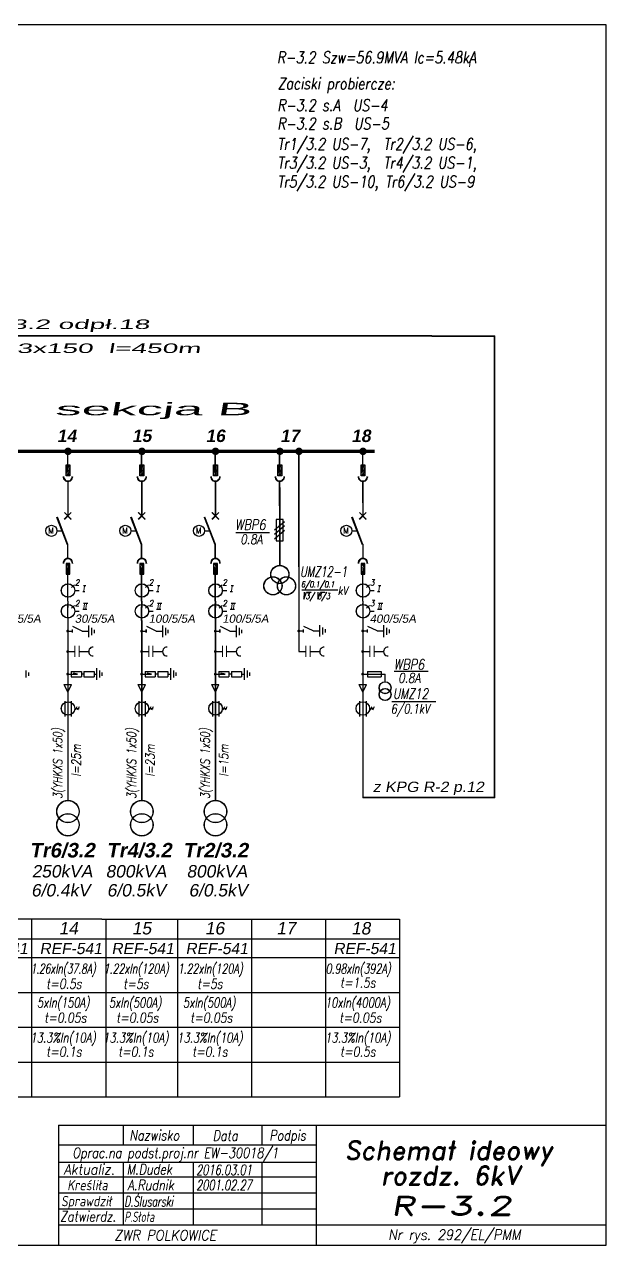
# Model space of a CAD drawing. Extents: x 0 to 420, y -3 to 298.
# Drawn here: x 279.5 to 420.2, y 0 to 295 of the extents above; entities that cross this region are included whole.
import ezdxf

# ---------------------------------------------------------------- set-up
doc = ezdxf.new("R2010")
doc.units = 0
doc.header["$MEASUREMENT"] = 0
doc.layers.get('0').update_dxf_attribs({"linetype": 'CONTINUOUS'})
doc.styles.add('ROMAND', font='romand', dxfattribs={"width": 0.9, "oblique": 10, "height": 3.8})
doc.styles.add('ROMANS', font='romans', dxfattribs={"width": 0.8, "oblique": 10, "height": 3})
doc.styles.add('styl2', font='arial.ttf', dxfattribs={"oblique": 10, "height": 5})
doc.styles.add('styl3', font='arialbd.ttf', dxfattribs={"oblique": 10, "height": 5})

msp = doc.modelspace()

# ---------------------------------------------------------------- linework, layer by layer
at = {"color": 7}
for p, q in [((0, 295), (420, 295)), ((420, 295), (420, 0)), ((377.94, 219.7), (248.5, 219.7)), ((377.99, 219.75), (248.94, 219.75)), ((377.94, 219.7), (391.66, 219.7)), ((377.99, 219.75), (391.71, 219.75)), ((391.66, 219.7), (393.11, 219.7)), ((391.71, 219.75), (393.16, 219.75)), ((393.11, 108.23), (393.11, 219.7)), ((393.16, 108.18), (393.16, 219.75)), ((290, 186.78), (290, 191.87)), ((290.06, 186.78), (290.06, 191.87)), ((307.86, 186.78), (307.86, 191.87)), ((307.92, 186.78), (307.92, 191.87)), ((325.65, 186.78), (325.65, 191.87)), ((325.7, 186.78), (325.7, 191.87)), ((341.19, 186.78), (341.19, 191.87)), ((341.25, 186.78), (341.25, 191.87)), ((345.81, 163.97), (345.81, 191.86)), ((345.86, 191.87), (345.86, 143.5)), ((361.27, 186.78), (361.27, 191.87)), ((361.32, 186.78), (361.32, 191.87)), ((307.87, 189.25), (307.87, 189.47)), ((307.93, 189.25), (307.93, 189.47)), ((290, 184.64), (290, 176.24)), ((290.06, 184.64), (290.06, 176.24)), ((307.86, 184.64), (307.86, 176.24)), ((307.92, 184.64), (307.92, 176.24)), ((325.65, 184.64), (325.65, 176.24)), ((325.7, 184.64), (325.7, 176.24)), ((341.19, 179.46), (341.19, 184.73)), ((341.19, 178.71), (341.19, 184.6)), ((341.19, 183.15), (341.19, 167.7)), ((341.19, 183.07), (341.19, 177.79)), ((341.25, 179.48), (341.25, 184.73)), ((341.25, 178.71), (341.25, 184.6)), ((341.25, 183.15), (341.25, 167.7)), ((341.25, 183.04), (341.25, 177.79)), ((361.27, 179.46), (361.27, 184.73)), ((361.27, 184.72), (361.27, 176.22)), ((361.27, 183.07), (361.27, 177.79)), ((361.32, 179.48), (361.32, 184.73)), ((361.32, 184.71), (361.32, 176.21)), ((361.32, 183.04), (361.32, 177.79)), ((289.17, 175.48), (290.84, 177.12)), ((290.83, 175.43), (289.2, 177.09)), ((289.21, 175.44), (290.87, 177.07)), ((290.86, 175.46), (289.23, 177.12)), ((307.03, 175.48), (308.7, 177.12)), ((308.69, 175.43), (307.05, 177.09)), ((307.07, 175.44), (308.73, 177.07)), ((308.72, 175.46), (307.09, 177.12)), ((324.82, 175.48), (326.48, 177.12)), ((326.47, 175.43), (324.84, 177.09)), ((324.86, 175.44), (326.51, 177.07)), ((326.5, 175.46), (324.87, 177.12)), ((360.44, 175.48), (362.1, 177.12)), ((362.09, 175.43), (360.46, 177.09)), ((360.48, 175.44), (362.13, 177.07)), ((362.12, 175.46), (360.49, 177.12)), ((289.93, 169.25), (287.39, 175.9)), ((289.98, 169.3), (287.44, 175.94)), ((290.06, 169.33), (287.51, 175.98)), ((307.79, 169.25), (305.25, 175.9)), ((307.84, 169.3), (305.3, 175.94)), ((307.92, 169.33), (305.37, 175.98)), ((325.58, 169.25), (323.03, 175.9)), ((325.63, 169.3), (323.08, 175.94)), ((325.7, 169.33), (323.16, 175.98)), ((342.36, 174.87), (339.96, 172.8)), ((361.19, 169.25), (358.65, 175.9)), ((361.25, 169.3), (358.7, 175.94)), ((361.32, 169.33), (358.78, 175.98)), ((287.4, 172.67), (288.61, 172.67)), ((305.26, 172.67), (306.47, 172.67)), ((323.04, 172.67), (324.25, 172.67)), ((330.6, 172.29), (338.74, 172.29)), ((342.36, 173.84), (339.96, 171.77)), ((342.36, 172.76), (339.96, 170.69)), ((358.66, 172.67), (359.87, 172.67)), ((290, 167.7), (290, 169.34)), ((290.06, 167.7), (290.06, 169.33)), ((307.86, 167.7), (307.86, 169.34)), ((307.92, 167.7), (307.92, 169.33)), ((325.65, 167.7), (325.65, 169.34)), ((325.7, 167.7), (325.7, 169.33)), ((361.27, 169.47), (361.27, 167.7)), ((361.32, 169.33), (361.32, 167.7)), ((290, 165.92), (290, 167.7)), ((290.06, 165.92), (290.06, 167.7)), ((307.86, 165.92), (307.86, 167.7)), ((307.92, 165.92), (307.92, 167.7)), ((325.65, 165.92), (325.65, 167.7)), ((325.7, 165.92), (325.7, 167.7)), ((341.19, 167.7), (341.19, 165.95)), ((341.19, 165.91), (341.19, 164.34)), ((341.25, 167.7), (341.25, 165.95)), ((341.25, 165.91), (341.25, 164.34)), ((361.27, 167.7), (361.27, 165.92)), ((361.32, 167.7), (361.32, 165.92)), ((290, 155.7), (290, 163.79)), ((290.06, 155.7), (290.06, 163.79)), ((307.86, 155.7), (307.86, 163.79)), ((307.92, 155.7), (307.92, 163.79)), ((325.65, 155.7), (325.65, 163.79)), ((325.7, 155.7), (325.7, 163.79)), ((345.81, 163.97), (345.81, 143.5)), ((345.87, 163.97), (345.87, 143.5)), ((361.27, 161.05), (361.27, 162.51)), ((361.32, 161.05), (361.32, 162.41)), ((290.92, 158.98), (291.67, 159.63)), ((293.84, 159.47), (294.41, 159.47)), ((308.78, 158.98), (309.53, 159.63)), ((311.7, 159.47), (312.27, 159.47)), ((326.57, 158.98), (327.31, 159.63)), ((329.49, 159.47), (330.05, 159.47)), ((361.27, 155.7), (361.27, 161.05)), ((361.32, 155.7), (361.32, 161.05)), ((362.18, 158.98), (362.93, 159.63)), ((365.11, 159.47), (365.67, 159.47)), ((291.68, 158.25), (292.77, 158.25)), ((293.61, 157.97), (294.17, 157.97)), ((309.54, 158.25), (310.63, 158.25)), ((311.47, 157.97), (312.03, 157.97)), ((327.32, 158.25), (328.41, 158.25)), ((329.25, 157.97), (329.82, 157.97)), ((346.52, 158.41), (355.29, 158.41)), ((347.05, 156.17), (347.72, 157.87)), ((347.1, 157.81), (347.05, 156.17)), ((347.72, 157.87), (348.79, 157.87)), ((348.79, 157.87), (348.77, 157.73)), ((350.42, 156.17), (351.08, 157.87)), ((350.46, 157.81), (350.42, 156.17)), ((351.08, 157.87), (352.15, 157.87)), ((352.15, 157.87), (352.14, 157.73)), ((362.94, 158.25), (364.03, 158.25)), ((364.87, 157.97), (365.43, 157.97)), ((290, 155.7), (290, 154.17)), ((290, 151.8), (290, 155.14)), ((290.06, 155.7), (290.06, 154.17)), ((290.06, 151.8), (290.06, 155.14)), ((290.92, 153.97), (291.67, 154.62)), ((293.61, 153.71), (294.17, 153.71)), ((293.84, 155.21), (294.41, 155.21)), ((294.09, 153.71), (294.65, 153.71)), ((294.33, 155.21), (294.89, 155.21)), ((307.86, 155.7), (307.86, 154.17)), ((307.86, 150.99), (307.86, 154.34)), ((307.92, 155.7), (307.92, 154.17)), ((307.92, 150.99), (307.92, 154.34)), ((308.78, 153.97), (309.53, 154.62)), ((311.47, 153.71), (312.03, 153.71)), ((311.7, 155.21), (312.27, 155.21)), ((311.95, 153.71), (312.51, 153.71)), ((312.19, 155.21), (312.75, 155.21)), ((325.65, 155.7), (325.65, 154.17)), ((325.65, 151.8), (325.65, 155.14)), ((325.7, 155.7), (325.7, 154.17)), ((325.7, 151.8), (325.7, 155.14)), ((326.57, 153.97), (327.31, 154.62)), ((329.25, 153.71), (329.82, 153.71)), ((329.49, 155.21), (330.05, 155.21)), ((329.74, 153.71), (330.3, 153.71)), ((329.97, 155.21), (330.54, 155.21)), ((361.27, 155.7), (361.27, 154.17)), ((361.27, 154.97), (361.27, 155.14)), ((361.27, 154.17), (361.27, 145.77)), ((361.32, 155.7), (361.32, 154.17)), ((361.32, 154.97), (361.32, 155.14)), ((361.32, 154.17), (361.32, 145.77)), ((362.18, 153.97), (362.93, 154.62)), ((364.87, 153.71), (365.43, 153.71)), ((365.11, 155.21), (365.67, 155.21)), ((365.35, 153.71), (365.92, 153.71)), ((365.59, 155.21), (366.15, 155.21)), ((290, 151.8), (290, 150.99)), ((290, 150.99), (290, 125.48)), ((290.06, 151.8), (290.06, 150.99)), ((290.06, 150.99), (290.06, 125.48)), ((291.68, 153.24), (292.77, 153.24)), ((307.86, 150.99), (307.86, 125.48)), ((307.92, 150.99), (307.92, 125.48)), ((309.54, 153.24), (310.63, 153.24)), ((325.65, 151.8), (325.65, 150.99)), ((325.65, 150.99), (325.65, 125.48)), ((325.7, 151.8), (325.7, 150.99)), ((325.7, 150.99), (325.7, 125.48)), ((327.32, 153.24), (328.41, 153.24)), ((361.27, 150.99), (361.27, 125.48)), ((361.32, 150.99), (361.32, 125.48)), ((362.94, 153.24), (364.03, 153.24)), ((290, 148.44), (291.09, 148.44)), ((291.04, 148.8), (291.04, 148.07)), ((291.09, 148.8), (291.09, 148.07)), ((293.5, 148.44), (291.23, 149.52)), ((293.51, 148.46), (291.24, 149.54)), ((293.5, 148.44), (295.04, 148.44)), ((295.04, 149.76), (295.04, 146.96)), ((295.76, 149.22), (295.76, 147.5)), ((296.35, 148.77), (296.35, 147.95)), ((307.86, 148.44), (308.95, 148.44)), ((308.9, 148.8), (308.9, 148.07)), ((308.95, 148.8), (308.95, 148.07)), ((311.35, 148.44), (309.08, 149.52)), ((311.37, 148.46), (309.1, 149.54)), ((311.35, 148.44), (312.9, 148.44)), ((312.9, 149.76), (312.9, 146.96)), ((313.62, 149.22), (313.62, 147.5)), ((314.21, 148.77), (314.21, 147.95)), ((325.65, 148.44), (326.73, 148.44)), ((326.69, 148.8), (326.69, 148.07)), ((326.73, 148.8), (326.73, 148.07)), ((329.14, 148.44), (326.87, 149.52)), ((329.16, 148.46), (326.89, 149.54)), ((329.14, 148.44), (330.69, 148.44)), ((330.69, 149.76), (330.69, 146.96)), ((331.41, 149.22), (331.41, 147.5)), ((332, 148.77), (332, 147.95)), ((345.81, 148.48), (346.9, 148.48)), ((346.85, 148.84), (346.85, 148.11)), ((346.9, 148.84), (346.9, 148.11)), ((349.3, 148.48), (347.04, 149.56)), ((349.32, 148.5), (347.05, 149.58)), ((349.3, 148.48), (350.85, 148.48)), ((350.85, 149.89), (350.85, 147.1)), ((351.57, 149.35), (351.57, 147.63)), ((352.16, 148.9), (352.16, 148.08)), ((361.27, 148.48), (362.35, 148.48)), ((362.3, 148.83), (362.3, 148.11)), ((362.35, 148.83), (362.35, 148.11)), ((364.76, 148.48), (362.49, 149.55)), ((364.77, 148.5), (362.5, 149.58)), ((364.76, 148.48), (366.31, 148.48)), ((366.31, 149.89), (366.31, 147.09)), ((366.31, 149.8), (366.31, 147)), ((367.02, 149.26), (367.02, 147.54)), ((367.62, 148.8), (367.62, 147.98)), ((290, 143.5), (291.75, 143.5)), ((292.73, 143.5), (295.06, 143.5)), ((307.86, 143.5), (309.61, 143.5)), ((310.59, 143.5), (312.92, 143.5)), ((325.65, 143.5), (327.4, 143.5)), ((328.38, 143.5), (330.7, 143.5)), ((345.81, 143.5), (347.56, 143.5)), ((348.54, 143.5), (350.87, 143.5)), ((361.27, 143.5), (363.02, 143.5)), ((364, 143.5), (366.32, 143.5)), ((279.9, 138.92), (279.9, 137.2)), ((290.85, 138.66), (293.3, 138.66)), ((293.3, 138.66), (293.3, 137.42)), ((293.91, 138.66), (296.36, 138.66)), ((296.36, 138.66), (296.36, 137.42)), ((296.96, 139.46), (296.96, 136.66)), ((297.68, 138.92), (297.68, 137.2)), ((308.71, 138.66), (311.16, 138.66)), ((311.16, 138.66), (311.16, 137.42)), ((311.77, 138.66), (314.22, 138.66)), ((314.22, 138.66), (314.22, 137.42)), ((314.82, 139.46), (314.82, 136.66)), ((315.54, 138.92), (315.54, 137.2)), ((326.5, 138.66), (328.95, 138.66)), ((328.95, 138.66), (328.95, 137.42)), ((329.56, 138.66), (332.01, 138.66)), ((332.01, 138.66), (332.01, 137.42)), ((332.6, 139.46), (332.6, 136.66)), ((333.32, 138.92), (333.32, 137.2)), ((362.45, 138.66), (365.74, 138.66)), ((365.74, 138.66), (365.74, 137.42)), ((368.87, 138.73), (377.09, 138.73)), ((280.49, 138.46), (280.49, 137.64)), ((290.06, 138.05), (292.38, 138.05)), ((292.39, 138.05), (291.36, 138.3)), ((291.36, 138.3), (291.36, 138.05)), ((293.91, 138.05), (293.3, 138.05)), ((296.36, 138.05), (296.96, 138.05)), ((298.27, 138.46), (298.27, 137.64)), ((307.92, 138.05), (310.23, 138.05)), ((310.25, 138.05), (309.22, 138.3)), ((309.22, 138.3), (309.22, 138.05)), ((311.77, 138.05), (311.16, 138.05)), ((314.22, 138.05), (314.82, 138.05)), ((316.13, 138.46), (316.13, 137.64)), ((325.7, 138.05), (328.02, 138.05)), ((328.03, 138.05), (327.01, 138.3)), ((327.01, 138.3), (327.01, 138.05)), ((329.56, 138.05), (328.95, 138.05)), ((332.01, 138.05), (332.6, 138.05)), ((333.91, 138.46), (333.91, 137.64)), ((361.32, 138.05), (366.67, 138.05)), ((366.67, 136.21), (366.67, 138.05)), ((290.03, 133.67), (289.17, 135.53)), ((290.03, 133.67), (290.89, 135.53)), ((307.89, 133.67), (307.03, 135.53)), ((307.89, 133.67), (308.75, 135.53)), ((325.68, 133.67), (324.82, 135.53)), ((325.68, 133.67), (326.54, 135.53)), ((361.3, 133.67), (360.44, 135.53)), ((361.3, 133.67), (362.16, 135.53)), ((289.31, 131.55), (289.31, 127.81)), ((290.84, 131.55), (290.84, 127.81)), ((292.21, 130.16), (291.8, 129.34)), ((292.79, 130.16), (292.38, 129.34)), ((307.17, 131.55), (307.17, 127.81)), ((308.7, 131.55), (308.7, 127.81)), ((310.07, 130.16), (309.66, 129.34)), ((310.65, 130.16), (310.24, 129.34)), ((324.95, 131.55), (324.95, 127.81)), ((326.48, 131.55), (326.48, 127.81)), ((327.85, 130.16), (327.44, 129.34)), ((328.43, 130.16), (328.02, 129.34)), ((360.52, 131.55), (360.52, 127.81)), ((362.06, 131.55), (362.06, 127.81)), ((363.43, 130.16), (363.02, 129.34)), ((364, 130.16), (363.59, 129.34)), ((368.26, 131.43), (378.96, 131.43)), ((291.68, 129.75), (292.77, 129.75)), ((309.54, 129.75), (310.63, 129.75)), ((327.32, 129.75), (328.41, 129.75)), ((362.9, 129.75), (363.98, 129.75)), ((290, 125.48), (290, 107.5)), ((290.06, 125.48), (290.06, 107.5)), ((307.86, 125.48), (307.86, 107.5)), ((307.92, 125.48), (307.92, 107.5)), ((325.65, 125.48), (325.65, 107.5)), ((325.7, 125.48), (325.7, 107.5)), ((361.27, 125.48), (361.27, 108.18)), ((361.32, 125.48), (361.32, 108.23)), ((361.68, 108.18), (361.27, 108.18)), ((375.41, 108.24), (361.32, 108.24)), ((375.41, 108.18), (361.38, 108.18)), ((393.16, 108.18), (375.41, 108.18)), ((393.11, 108.24), (375.47, 108.24)), ((298.21, 78.82), (28.85, 78.82)), ((281.24, 78.82), (281.24, 60.59)), ((298.21, 78.82), (370.17, 78.82)), ((299.17, 78.82), (299.17, 60.88)), ((316.54, 78.82), (316.54, 60.48)), ((334.43, 78.82), (334.43, 60.59)), ((352.28, 78.82), (352.28, 60.59)), ((370.17, 78.82), (370.17, 35.9)), ((28.85, 74.1), (370.17, 74.1)), ((28.85, 69.56), (370.17, 69.56)), ((28.85, 61.14), (370.17, 61.14)), ((281.24, 60.59), (281.24, 35.9)), ((299.17, 60.88), (299.17, 35.9)), ((316.54, 60.48), (316.54, 35.9)), ((334.43, 60.59), (334.43, 35.9)), ((352.28, 60.59), (352.28, 35.9)), ((28.85, 52.74), (370.17, 52.74)), ((28.85, 44.3), (370.17, 44.3)), ((46.54, 44.3), (370.17, 44.3)), ((28.85, 35.9), (370.17, 35.9)), ((287.81, 29.08), (420.18, 29.08)), ((287.81, 29.08), (287.81, 0)), ((303.4, 29.07), (303.4, 24.37)), ((320.31, 29.07), (320.31, 24.37)), ((336.93, 29.07), (336.93, 24.37)), ((350.12, 0), (350.12, 29.08)), ((287.81, 24.37), (350.18, 24.37)), ((420, 25), (420, 0)), ((287.81, 20.18), (350.18, 20.18)), ((303.4, 20.18), (303.4, 5)), ((320.31, 20.18), (320.31, 4.92)), ((336.93, 20.18), (336.93, 5)), ((287.81, 16.63), (350.18, 16.63)), ((287.81, 12.76), (350.18, 12.76)), ((287.81, 8.89), (350.18, 8.89)), ((287.81, 5), (420.18, 5)), ((420, 0), (0, 0))]:
    msp.add_line(p, q, dxfattribs=at)
for points, const_width in [([(215.41, 191.87), (330.16, 191.87)], 0.81), ([(330.16, 191.87), (364.17, 191.87)], 0.81), ([(291.75, 144.94), (291.75, 142.19)], 0.242), ([(292.73, 144.94), (292.73, 142.19)], 0.242), ([(309.61, 144.94), (309.61, 142.19)], 0.242), ([(310.59, 144.94), (310.59, 142.19)], 0.242), ([(327.4, 144.94), (327.4, 142.19)], 0.242), ([(328.38, 144.94), (328.38, 142.19)], 0.242), ([(347.56, 144.94), (347.56, 142.18)], 0.242), ([(348.54, 144.94), (348.54, 142.18)], 0.242), ([(363.02, 144.94), (363.02, 142.19)], 0.242), ([(364, 144.94), (364, 142.19)], 0.242)]:
    msp.add_lwpolyline(points, dxfattribs=dict(at, const_width=const_width))
for points, const_width in [([(289.61, 191.87, 1), (290.51, 191.87, 1)], 0.895), ([(307.46, 191.87, 1), (308.37, 191.87, 1)], 0.895), ([(325.25, 191.87, 1), (326.16, 191.87, 1)], 0.895), ([(340.8, 191.87, 1), (341.7, 191.87, 1)], 0.895), ([(346.31, 191.87, -1), (345.41, 191.87, -1)], 0.895), ([(360.87, 191.87, 1), (361.77, 191.87, 1)], 0.895), ([(289.83, 148.44, 1), (290.18, 148.44, 1)], 0.342), ([(307.69, 148.44, 1), (308.04, 148.44, 1)], 0.342), ([(325.48, 148.44, 1), (325.82, 148.44, 1)], 0.342), ([(345.64, 148.48, 1), (345.99, 148.48, 1)], 0.342), ([(361.09, 148.48, 1), (361.44, 148.48, 1)], 0.342), ([(289.83, 143.5, 1), (290.18, 143.5, 1)], 0.342), ([(307.69, 143.5, 1), (308.04, 143.5, 1)], 0.342), ([(325.48, 143.5, 1), (325.82, 143.5, 1)], 0.342), ([(361.09, 143.5, 1), (361.44, 143.5, 1)], 0.342), ([(289.83, 138.05, 1), (290.18, 138.05, 1)], 0.342), ([(307.69, 138.05, 1), (308.04, 138.05, 1)], 0.342), ([(325.48, 138.05, 1), (325.82, 138.05, 1)], 0.342), ([(361.09, 138.05, 1), (361.44, 138.05, 1)], 0.342)]:
    msp.add_lwpolyline(points, format="xyb", close=True, dxfattribs=dict(at, const_width=const_width))
for points in [[(289.59, 185.96), (289.59, 188.59), (290.51, 188.59), (290.51, 185.96)], [(289.59, 185.96), (289.59, 188.59), (290.51, 188.59), (290.51, 185.96)], [(307.45, 185.96), (307.45, 188.59), (308.37, 188.59), (308.37, 185.96)], [(307.45, 185.96), (307.45, 188.59), (308.37, 188.59), (308.37, 185.96)], [(325.23, 185.96), (325.23, 188.59), (326.15, 188.59), (326.15, 185.96)], [(325.23, 185.96), (325.23, 188.59), (326.15, 188.59), (326.15, 185.96)], [(340.78, 185.96), (340.78, 188.59), (341.7, 188.59), (341.7, 185.96)], [(360.85, 185.96), (360.85, 188.59), (361.77, 188.59), (361.77, 185.96)], [(340.32, 175.37), (340.32, 170.25), (342.06, 170.25), (342.06, 175.37)], [(289.6, 164.81), (289.6, 162.19), (290.51, 162.19), (290.51, 164.81)], [(307.45, 164.81), (307.45, 162.19), (308.37, 162.19), (308.37, 164.81)], [(325.24, 164.81), (325.24, 162.19), (326.16, 162.19), (326.16, 164.81)], [(360.86, 164.81), (360.86, 162.19), (361.78, 162.19), (361.78, 164.81)]]:
    msp.add_lwpolyline(points, close=True, dxfattribs=at)
for points in [[(290.85, 138.66), (290.85, 137.42), (293.3, 137.42)], [(293.91, 138.66), (293.91, 137.42), (296.36, 137.42)], [(308.71, 138.66), (308.71, 137.42), (311.16, 137.42)], [(311.77, 138.66), (311.77, 137.42), (314.22, 137.42)], [(326.5, 138.66), (326.5, 137.42), (328.95, 137.42)], [(329.56, 138.66), (329.56, 137.42), (332.01, 137.42)], [(362.45, 138.66), (362.45, 137.42), (365.74, 137.42)], [(289.17, 135.53), (290.89, 135.53)], [(307.03, 135.53), (308.75, 135.53)], [(324.82, 135.53), (326.54, 135.53)], [(360.44, 135.53), (362.16, 135.53)]]:
    msp.add_lwpolyline(points, dxfattribs=at)
for centre, radius in [((286.06, 172.67), 1.34), ((303.91, 172.67), 1.34), ((321.7, 172.67), 1.34), ((357.32, 172.67), 1.34), ((341.24, 162.13), 2.2), ((341.24, 162.13), 2.16), ((290.07, 158.25), 1.64), ((290.07, 158.25), 1.61), ((307.93, 158.25), 1.64), ((307.93, 158.25), 1.61), ((325.72, 158.25), 1.64), ((325.72, 158.25), 1.61), ((339.57, 159.37), 2.2), ((339.57, 159.37), 2.16), ((342.84, 159.37), 2.2), ((342.84, 159.37), 2.16), ((361.34, 158.25), 1.64), ((361.34, 158.25), 1.61), ((290.07, 153.24), 1.64), ((290.07, 153.24), 1.61), ((307.93, 153.24), 1.64), ((307.93, 153.24), 1.61), ((325.72, 153.24), 1.64), ((325.72, 153.24), 1.61), ((361.34, 153.24), 1.64), ((361.34, 153.24), 1.61), ((366.67, 134.76), 1.45), ((366.67, 134.76), 1.42), ((366.67, 133.12), 1.45), ((366.67, 133.12), 1.42), ((290.07, 129.75), 1.64), ((290.07, 129.75), 1.61), ((307.93, 129.75), 1.64), ((307.93, 129.75), 1.61), ((325.72, 129.75), 1.64), ((325.72, 129.75), 1.61), ((361.29, 129.75), 1.64), ((290.05, 104.85), 2.71), ((290.05, 104.85), 2.68), ((307.91, 104.85), 2.71), ((307.91, 104.85), 2.68), ((325.7, 104.85), 2.71), ((325.7, 104.85), 2.68), ((290.05, 101.65), 2.71), ((290.05, 101.65), 2.68), ((307.91, 101.65), 2.71), ((307.91, 101.65), 2.68), ((325.7, 101.65), 2.71), ((325.7, 101.65), 2.68)]:
    msp.add_circle(centre, radius, dxfattribs=at)
for centre, radius, start, end in [((290.04, 185.78), 1.17, 177.9025, 2.0975), ((290.04, 185.78), 1.07, 177.7083, 2.2917), ((307.9, 185.78), 1.17, 177.9025, 2.0975), ((307.9, 185.78), 1.07, 177.7083, 2.2917), ((325.69, 185.78), 1.17, 177.9025, 2.0975), ((325.69, 185.78), 1.07, 177.7083, 2.2917), ((341.23, 185.78), 1.17, 177.9025, 2.0975), ((341.23, 185.78), 1.07, 177.7083, 2.2917), ((361.3, 185.78), 1.17, 177.9025, 2.0975), ((361.3, 185.78), 1.07, 177.7083, 2.2917), ((290.05, 164.85), 1.17, 357.9025, 182.0975), ((290.05, 164.85), 1.07, 357.7083, 182.2917), ((307.91, 164.85), 1.17, 357.9025, 182.0975), ((307.91, 164.85), 1.07, 357.7083, 182.2917), ((325.69, 164.85), 1.17, 357.9025, 182.0975), ((325.69, 164.85), 1.07, 357.7083, 182.2917), ((361.31, 164.85), 1.17, 357.9025, 182.0975), ((361.31, 164.85), 1.07, 357.7083, 182.2917), ((296.12, 143.51), 1.06, 87.7083, 272.2917), ((313.98, 143.51), 1.06, 87.7083, 272.2917), ((331.76, 143.51), 1.06, 87.7083, 272.2917), ((351.93, 143.5), 1.06, 87.7083, 272.2917), ((367.38, 143.51), 1.06, 87.7083, 272.2917)]:
    msp.add_arc(centre, radius, start, end, dxfattribs=at)
for points in [[(290.51, 185.96), (290.51, 188.59), (289.59, 188.59), (289.59, 185.96)], [(290.51, 188.59), (289.59, 188.59), (290.05, 186.86)], [(290.51, 185.96), (289.59, 185.96), (290.16, 187.06)], [(308.37, 185.96), (308.37, 188.59), (307.45, 188.59), (307.45, 185.96)], [(308.37, 188.59), (307.45, 188.59), (307.91, 186.86)], [(308.37, 185.96), (307.45, 185.96), (308.02, 187.06)], [(326.15, 185.96), (326.15, 188.59), (325.23, 188.59), (325.23, 185.96)], [(326.15, 188.59), (325.23, 188.59), (325.69, 186.86)], [(326.15, 185.96), (325.23, 185.96), (325.81, 187.06)], [(341.7, 185.96), (341.7, 188.59), (340.78, 188.59), (340.78, 185.96)], [(341.7, 188.59), (340.78, 188.59), (341.24, 186.86)], [(341.7, 185.96), (340.78, 185.96), (341.35, 187.06)], [(361.77, 185.96), (361.77, 188.59), (360.85, 188.59), (360.85, 185.96)], [(361.77, 188.59), (360.85, 188.59), (361.31, 186.86)], [(361.77, 185.96), (360.85, 185.96), (361.43, 187.06)], [(290.48, 164.81), (289.56, 164.81), (290.14, 163.71)], [(290.51, 164.81), (290.51, 162.19), (289.6, 162.19), (289.6, 164.81)], [(290.51, 162.19), (289.6, 162.19), (290.06, 163.91)], [(308.37, 164.81), (308.37, 162.19), (307.45, 162.19), (307.45, 164.81)], [(308.37, 162.19), (307.45, 162.19), (307.92, 163.91)], [(308.38, 164.81), (307.46, 164.81), (308.04, 163.71)], [(326.16, 164.81), (326.16, 162.19), (325.24, 162.19), (325.24, 164.81)], [(326.16, 164.81), (325.24, 164.81), (325.82, 163.71)], [(326.16, 162.19), (325.24, 162.19), (325.7, 163.91)], [(361.78, 164.81), (361.78, 162.19), (360.86, 162.19), (360.86, 164.81)], [(361.78, 164.81), (360.86, 164.81), (361.43, 163.71)], [(361.78, 162.19), (360.86, 162.19), (361.32, 163.91)], [(292.39, 138.05), (291.36, 138.3), (291.36, 137.81)], [(310.25, 138.05), (309.22, 138.3), (309.22, 137.81)], [(328.03, 138.05), (327.01, 138.3), (327.01, 137.81)]]:
    msp.add_solid(points, dxfattribs=at)

# ---------------------------------------------------------------- texts
at = {"color": 7, "oblique": 10}
for s, height, style, width, p in [('R-3.2 Szw=56.9MVA Ic=5.48kA', 2.8, 'ROMAND', 0.8, (340.55, 285.62)), ('1', 1.2, 'ROMAND', 0.8, (386.52, 284.74)), ('Zaciski probiercze:', 2.8, 'ROMAND', 0.8, (340.71, 279.32)), ('R-3.2 s.A  US-4', 2.8, 'ROMANS', 0.8, (340.61, 274.08)), ('R-3.2 s.B  US-5', 2.8, 'ROMANS', 0.8, (340.61, 269.65)), ('Tr1/3.2 US-7,  Tr2/3.2 US-6,', 2.8, 'ROMANS', 0.8, (340.61, 264.73)), ('Tr3/3.2 US-3,  Tr4/3.2 US-1,', 2.8, 'ROMANS', 0.8, (340.61, 260.18)), ('Tr5/3.2 US-10, Tr6/3.2 US-9', 2.8, 'ROMANS', 0.8, (340.61, 255.62)), ('do R-3.2 odpł.18', 2.3, 'styl2', 2.1, (259.9, 221.42)), ('AKFt 3x150  l=450m', 2.3, 'styl2', 2.1, (260.82, 215.62)), (' sekcja B', 3, 'styl2', 3, (283.39, 200.59)), ('WBP6', 2.5, 'ROMAND', 0.8, (330.43, 172.9)), ('0.8A', 2.3, 'ROMANS', 0.8, (331.7, 169.47)), ('UMZ12-1', 2.5, 'ROMAND', 0.7, (346.11, 161.55)), ('2', 1.44, 'ROMANS', 0.9, (291.74, 159.46)), ('2', 1.44, 'ROMANS', 0.9, (309.6, 159.46)), ('2', 1.44, 'ROMANS', 0.9, (327.39, 159.46)), ('6/0.1/0.1', 1.44, 'ROMANS', 0.8, (346.35, 159.02)), ('3', 1.44, 'ROMANS', 0.9, (363.01, 159.46)), ('I', 1.1, 'ROMANS', 0.9, (293.72, 158.16)), ('I', 1.1, 'ROMANS', 0.9, (311.58, 158.16)), ('I', 1.1, 'ROMANS', 0.9, (329.36, 158.16)), ('3/ 3/3', 1.44, 'ROMANS', 0.8, (347.46, 156.17)), ('kV', 2, 'ROMANS', 0.8, (355.26, 157.18)), ('I', 1.1, 'ROMANS', 0.9, (364.98, 158.16)), ('2', 1.44, 'ROMANS', 0.9, (291.74, 154.45)), ('I', 1.1, 'ROMANS', 0.9, (293.72, 153.9)), ('I', 1.1, 'ROMANS', 0.9, (294.2, 153.9)), ('2', 1.44, 'ROMANS', 0.9, (309.6, 154.45)), ('I', 1.1, 'ROMANS', 0.9, (311.58, 153.9)), ('I', 1.1, 'ROMANS', 0.9, (312.06, 153.9)), ('2', 1.44, 'ROMANS', 0.9, (327.39, 154.45)), ('I', 1.1, 'ROMANS', 0.9, (329.36, 153.9)), ('I', 1.1, 'ROMANS', 0.9, (329.85, 153.9)), ('3', 1.44, 'ROMANS', 0.9, (363.01, 154.45)), ('I', 1.1, 'ROMANS', 0.9, (364.98, 153.9)), ('I', 1.1, 'ROMANS', 0.9, (365.47, 153.9)), ('WBP6', 2.5, 'ROMAND', 0.8, (368.78, 139.13)), ('0.8A', 2.3, 'ROMANS', 0.8, (369.84, 135.98)), ('UMZ12', 2.5, 'ROMAND', 0.75, (368.58, 132.1)), ('6/0.1kV', 2.3, 'ROMANS', 0.75, (368.02, 128.5)), ('z KPG R-2 p.12', 2.5, 'styl2', 1.1, (363.67, 109.57)), ('1.26xIn(37.8A)', 2.385, 'ROMANS', 0.67, (281.03, 65.71)), ('1.22xIn(120A)', 2.385, 'ROMANS', 0.7, (298.69, 65.71)), ('1.22xIn(120A)', 2.385, 'ROMANS', 0.7, (316.58, 65.71)), ('0.98xIn(392A)', 2.385, 'ROMANS', 0.7, (352.32, 65.71)), ('t=0.5s', 2.385, 'ROMANS', 0.8, (284.77, 62.06)), ('t=5s', 2.385, 'ROMANS', 0.8, (303.39, 62.06)), ('t=5s', 2.385, 'ROMANS', 0.8, (321.28, 62.06)), ('t=1.5s', 2.385, 'ROMANS', 0.8, (355.77, 62.33)), ('5xIn(150A)', 2.385, 'ROMANS', 0.73, (282.59, 57.51)), ('5xIn(500A)', 2.385, 'ROMANS', 0.73, (299.97, 57.51)), ('5xIn(500A)', 2.385, 'ROMANS', 0.73, (317.85, 57.51)), ('10xIn(4000A)', 2.385, 'ROMANS', 0.73, (352.19, 57.51)), ('t=0.05s', 2.385, 'ROMANS', 0.8, (284.3, 53.86)), ('t=0.05s', 2.385, 'ROMANS', 0.8, (301.68, 53.86)), ('t=0.05s', 2.385, 'ROMANS', 0.8, (319.56, 53.86)), ('t=0.05s', 2.385, 'ROMANS', 0.8, (355.58, 53.86)), ('13.3%In(10A)', 2.385, 'ROMANS', 0.75, (280.94, 49.04)), ('13.3%In(10A)', 2.385, 'ROMANS', 0.75, (298.52, 49.04)), ('13.3%In(10A)', 2.385, 'ROMANS', 0.75, (316.4, 49.04)), ('13.3%In(10A)', 2.385, 'ROMANS', 0.75, (352.15, 49.04)), ('t=0.1s', 2.385, 'ROMANS', 0.8, (284.77, 45.66)), ('t=0.1s', 2.385, 'ROMANS', 0.8, (302.14, 45.66)), ('t=0.1s', 2.385, 'ROMANS', 0.8, (320.03, 45.66)), ('t=0.5s', 2.385, 'ROMANS', 0.8, (355.77, 45.66)), ('Nazwisko', 2.5, 'ROMANS', 0.8, (304.89, 25.39)), ('Data', 2.5, 'ROMANS', 0.8, (325.01, 25.31)), ('Podpis', 2.5, 'ROMANS', 0.8, (338.7, 25.39)), ('Oprac.na podst.proj.nr EW-30018/1 ', 2.5, 'ROMANS', 0.8, (291.11, 21.15)), ('Aktualiz.', 2.5, 'ROMANS', 0.9, (289.03, 17.17)), ('M.Dudek', 2.5, 'ROMANS', 0.8, (304.23, 17.17)), ('2016.03.01', 2.5, 'ROMANS', 0.7, (321.02, 17.04)), ('Kreśliła', 2.5, 'ROMANS', 0.8, (289.89, 13.36)), ('A.Rudnik', 2.5, 'ROMANS', 0.8, (304.42, 13.36)), ('2001.02.27', 2.5, 'ROMANS', 0.7, (321.02, 13.36)), ('Sprawdził', 2.5, 'ROMANS', 0.8, (288.37, 9.49)), ('D.Ślusarski', 2.5, 'ROMANS', 0.65, (303.67, 9.4)), ('R-3.2', 4.5, 'ROMAND', 1.6, (367.93, 7.38)), ('Zatwierdz.', 2.5, 'ROMANS', 0.8, (288.12, 5.78)), ('P.Słota', 2.5, 'ROMANS', 0.65, (303.67, 5.7)), ('ZWR POLKOWICE', 2.5, 'ROMANS', 0.9, (301.24, 1.26)), ('Nr rys. 292/EL/PMM', 2.5, 'ROMANS', 0.9, (367.43, 1.38))]:
    msp.add_text(s, height=height, dxfattribs=dict(at, style=style, width=width)).set_placement(p)
for s, height, style, p in [('14', 3, 'styl3', (287.39, 194.12)), ('15', 3, 'styl3', (305.53, 194.12)), ('16', 3, 'styl3', (323.33, 194.12)), ('17', 3, 'styl3', (341.33, 194.12)), ('18', 3, 'styl3', (358.51, 194.12)), ('50/5/5A', 2, 'styl2', (273.85, 150.45)), ('30/5/5A', 2, 'styl2', (291.69, 150.45)), ('100/5/5A', 2, 'styl2', (309.55, 150.45)), ('100/5/5A', 2, 'styl2', (327.33, 150.45)), ('400/5/5A', 2, 'styl2', (362.95, 150.45)), (' Tr6/3.2', 3.5, 'styl3', (279.41, 93.76)), (' Tr4/3.2', 3.5, 'styl3', (297.97, 93.76)), (' Tr2/3.2', 3.5, 'styl3', (316.46, 93.76)), ('250kVA', 3, 'styl2', (281.3, 88.92)), ('800kVA', 3, 'styl2', (299.16, 88.92)), ('800kVA', 3, 'styl2', (318.7, 88.92)), ('6/0.4kV', 3, 'styl2', (281.15, 84.34)), ('6/0.5kV', 3, 'styl2', (299.45, 84.34)), ('6/0.5kV', 3, 'styl2', (319.2, 84.34)), ('14', 3, 'styl2', (287.83, 75.16)), ('15', 3, 'styl2', (305.5, 75.16)), ('16', 3, 'styl2', (323.15, 75.16)), ('17', 3, 'styl2', (340.4, 75.16)), ('18', 3, 'styl2', (358.48, 75.16)), ('REF-541', 2.7, 'styl2', (265.27, 70.41)), ('REF-541', 2.7, 'styl2', (283.2, 70.41)), ('REF-541', 2.7, 'styl2', (300.57, 70.41)), ('REF-541', 2.7, 'styl2', (318.46, 70.41)), ('REF-541', 2.7, 'styl2', (354.2, 70.41)), ('Schemat ideowy', 4.5, 'ROMAND', (356.88, 20.76)), ('rozdz. 6kV', 4.5, 'ROMAND', (365.57, 14.65))]:
    msp.add_text(s, height=height, dxfattribs=dict(at, style=style)).set_placement(p)
at = {"color": 7, "style": 'ROMAND', "width": 0.9}
for p in [(285.31, 171.99), (303.17, 171.99), (320.96, 171.99), (356.57, 171.99)]:
    msp.add_text('M', height=1.44, dxfattribs=at).set_placement(p)
at = {"color": 7, "style": 'ROMANS', "oblique": 10}
for s, width, p in [('3(YHKXS 1x50)', 0.75, (288.65, 107.91)), ('3(YHKXS 1x50)', 0.75, (306.51, 107.91)), ('3(YHKXS 1x50)', 0.75, (324.29, 107.91)), ('l=25m', 0.8, (293.13, 113.27)), ('l=23m', 0.8, (310.99, 113.27)), ('l=15m', 0.8, (328.78, 113.27))]:
    msp.add_text(s, height=2.2, rotation=90, dxfattribs=dict(at, width=width)).set_placement(p)

doc.saveas('drawing.dxf')
